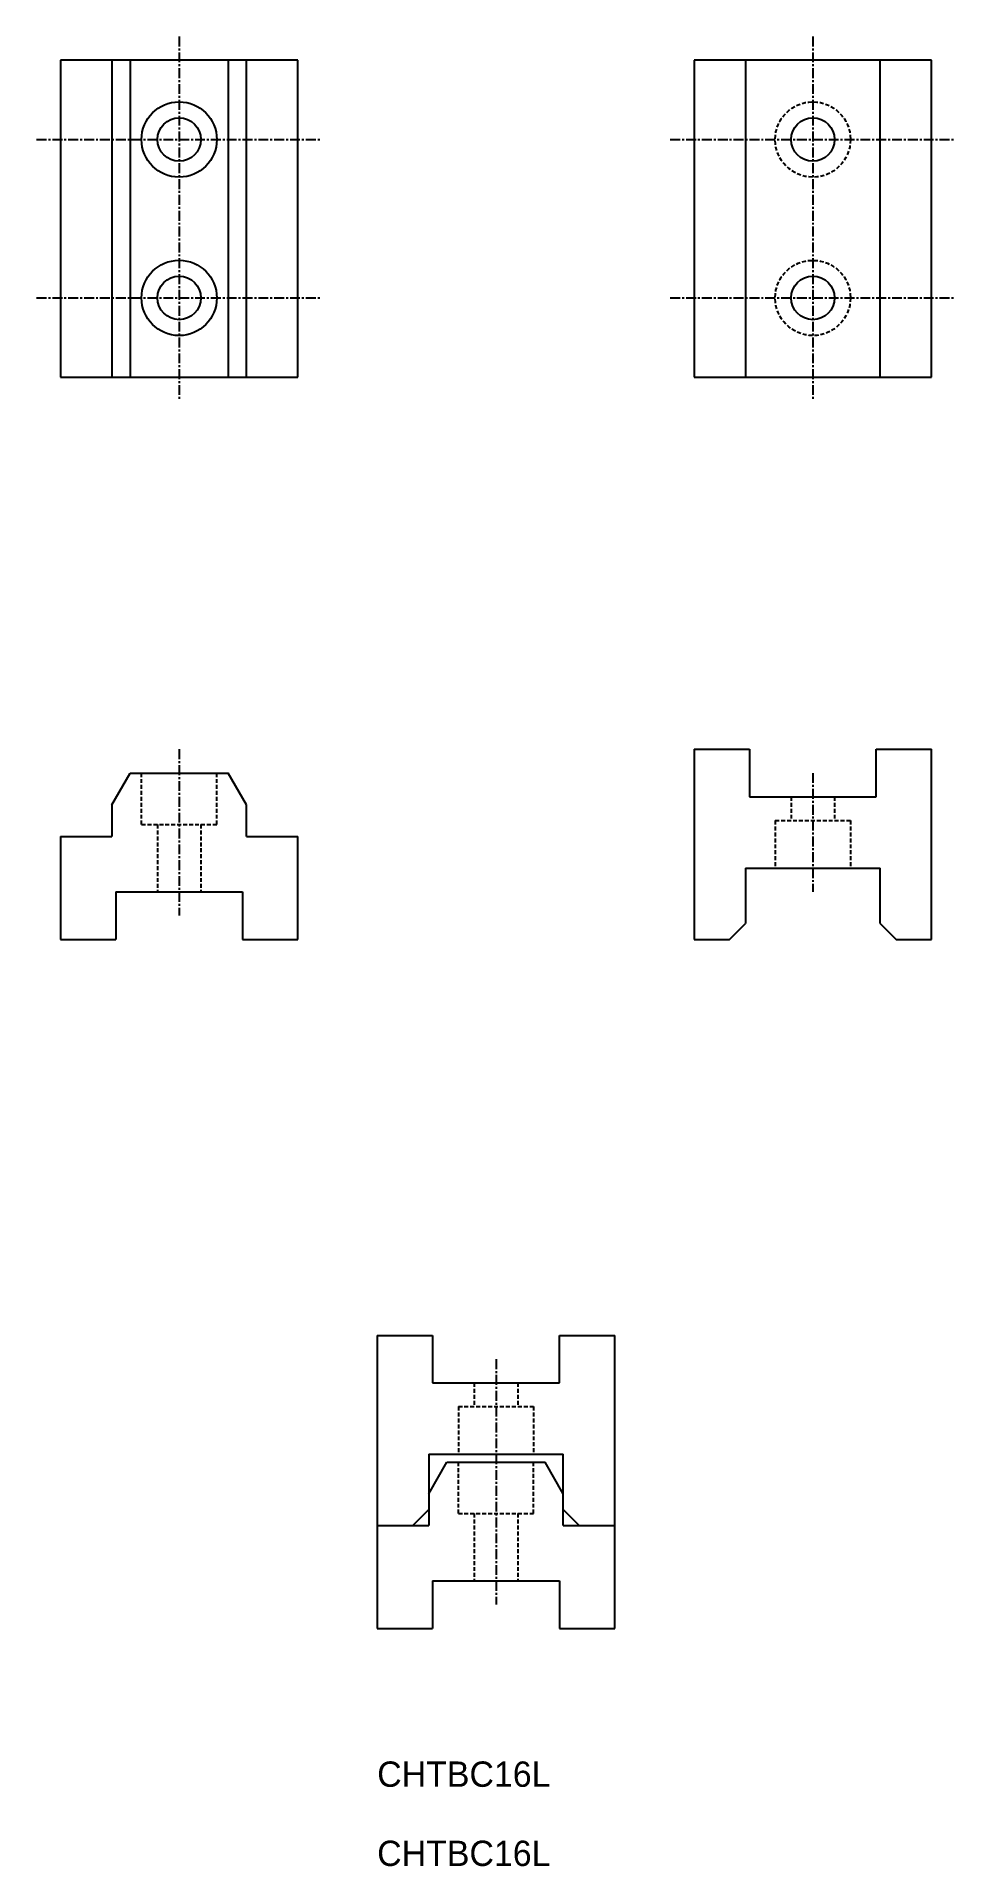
# Model space of a CAD drawing. Extents: x -5613 to -5497, y -907 to -676.
import ezdxf

# ---------------------------------------------------------------- set-up
doc = ezdxf.new("R2010")
doc.units = 0
doc.linetypes.add('CENTER', pattern=[2, 1.25, -0.25, 0.25, -0.25])
doc.linetypes.add('DASHED', pattern=[0.75, 0.5, -0.25])
doc.layers.get('0').update_dxf_attribs({"linetype": 'CONTINUOUS'})
doc.layers.add('CENTER', color=1, linetype='CENTER')

msp = doc.modelspace()

# ---------------------------------------------------------------- linework, layer by layer
at = {"color": 7, "linetype": 'CONTINUOUS'}
for p, q in [((-5610.12, -678.76), (-5610.12, -718.76)), ((-5580.12, -678.76), (-5610.12, -678.76)), ((-5603.62, -678.76), (-5603.62, -718.76)), ((-5601.31, -678.76), (-5601.31, -718.76)), ((-5588.93, -678.76), (-5588.93, -718.76)), ((-5586.62, -718.76), (-5586.62, -678.76)), ((-5580.12, -718.76), (-5580.12, -678.76)), ((-5530.12, -678.76), (-5530.12, -718.76)), ((-5500.12, -678.76), (-5530.12, -678.76)), ((-5523.62, -678.76), (-5523.62, -718.76)), ((-5506.62, -718.76), (-5506.62, -678.76)), ((-5500.12, -718.76), (-5500.12, -678.76)), ((-5530.12, -688.76), (-5530.12, -688.76)), ((-5530.12, -695.01), (-5530.12, -695.01)), ((-5530.12, -702.51), (-5530.12, -702.51)), ((-5530.12, -708.76), (-5530.12, -708.76)), ((-5610.12, -718.76), (-5580.12, -718.76)), ((-5530.12, -718.76), (-5500.12, -718.76)), ((-5530.12, -765.76), (-5530.12, -789.76)), ((-5530.12, -765.76), (-5523.12, -765.76)), ((-5523.12, -765.76), (-5523.12, -771.76)), ((-5507.12, -771.76), (-5507.12, -765.76)), ((-5507.12, -765.76), (-5500.12, -765.76)), ((-5500.12, -789.76), (-5500.12, -765.76)), ((-5603.62, -772.76), (-5601.31, -768.76)), ((-5601.31, -768.76), (-5588.93, -768.76)), ((-5586.62, -772.76), (-5588.93, -768.76)), ((-5603.62, -772.76), (-5603.62, -776.76)), ((-5586.62, -776.76), (-5586.62, -772.76)), ((-5523.12, -771.76), (-5507.12, -771.76)), ((-5610.12, -776.76), (-5610.12, -789.76)), ((-5610.12, -776.76), (-5603.62, -776.76)), ((-5586.62, -776.76), (-5580.12, -776.76)), ((-5580.12, -789.76), (-5580.12, -776.76)), ((-5523.62, -780.76), (-5523.62, -787.76)), ((-5523.62, -780.76), (-5506.62, -780.76)), ((-5506.62, -787.76), (-5506.62, -780.76)), ((-5603.12, -783.76), (-5587.12, -783.76)), ((-5603.12, -783.76), (-5603.12, -789.76)), ((-5587.12, -783.76), (-5587.12, -789.76)), ((-5525.62, -789.76), (-5523.62, -787.76)), ((-5506.62, -787.76), (-5504.62, -789.76)), ((-5610.12, -789.76), (-5603.12, -789.76)), ((-5587.12, -789.76), (-5580.12, -789.76)), ((-5530.12, -789.76), (-5525.62, -789.76)), ((-5504.62, -789.76), (-5500.12, -789.76)), ((-5570.12, -839.76), (-5563.12, -839.76)), ((-5570.12, -839.76), (-5570.12, -863.76)), ((-5563.12, -839.76), (-5563.12, -845.76)), ((-5547.12, -839.76), (-5540.12, -839.76)), ((-5547.12, -845.76), (-5547.12, -839.76)), ((-5540.12, -863.76), (-5540.12, -839.76)), ((-5563.12, -845.76), (-5547.12, -845.76)), ((-5563.62, -854.76), (-5546.62, -854.76)), ((-5563.62, -854.76), (-5563.62, -861.76)), ((-5546.62, -861.76), (-5546.62, -854.76)), ((-5563.62, -859.76), (-5561.31, -855.76)), ((-5561.31, -855.76), (-5548.93, -855.76)), ((-5546.62, -859.76), (-5548.93, -855.76)), ((-5565.62, -863.76), (-5563.62, -861.76)), ((-5563.62, -859.76), (-5563.62, -863.76)), ((-5546.62, -863.76), (-5546.62, -859.76)), ((-5546.62, -861.76), (-5544.62, -863.76)), ((-5570.12, -863.76), (-5563.62, -863.76)), ((-5570.12, -863.76), (-5570.12, -876.76)), ((-5570.12, -863.76), (-5565.62, -863.76)), ((-5546.62, -863.76), (-5540.12, -863.76)), ((-5544.62, -863.76), (-5540.12, -863.76)), ((-5540.12, -876.76), (-5540.12, -863.76)), ((-5563.12, -870.76), (-5563.12, -876.76)), ((-5563.12, -870.76), (-5547.12, -870.76)), ((-5547.12, -870.76), (-5547.12, -876.76)), ((-5570.12, -876.76), (-5563.12, -876.76)), ((-5547.12, -876.76), (-5540.12, -876.76))]:
    msp.add_line(p, q, dxfattribs=at)
at = {"color": 3, "linetype": 'DASHED'}
for p, q in [((-5599.87, -775.26), (-5599.87, -768.76)), ((-5590.37, -775.26), (-5590.37, -768.76)), ((-5517.87, -771.76), (-5517.87, -774.76)), ((-5512.37, -771.76), (-5512.37, -774.76)), ((-5599.87, -775.26), (-5590.37, -775.26)), ((-5597.87, -775.26), (-5597.87, -783.76)), ((-5592.37, -775.26), (-5592.37, -783.76)), ((-5519.87, -774.76), (-5510.37, -774.76)), ((-5519.87, -774.76), (-5519.87, -780.76)), ((-5510.37, -774.76), (-5510.37, -780.76)), ((-5557.87, -845.76), (-5557.87, -848.76)), ((-5552.37, -845.76), (-5552.37, -848.76)), ((-5559.87, -848.76), (-5559.87, -854.76)), ((-5559.87, -848.76), (-5550.37, -848.76)), ((-5550.37, -848.76), (-5550.37, -854.76)), ((-5559.87, -862.26), (-5559.87, -855.76)), ((-5550.37, -862.26), (-5550.37, -855.76)), ((-5559.87, -862.26), (-5550.37, -862.26)), ((-5557.87, -862.26), (-5557.87, -870.76)), ((-5552.37, -862.26), (-5552.37, -870.76))]:
    msp.add_line(p, q, dxfattribs=at)
at = {"color": 7, "linetype": 'CONTINUOUS'}
for centre, radius in [((-5595.12, -688.76), 4.75), ((-5595.12, -688.76), 2.75), ((-5515.12, -688.76), 2.75), ((-5595.12, -708.76), 4.75), ((-5595.12, -708.76), 2.75), ((-5515.12, -708.76), 2.75)]:
    msp.add_circle(centre, radius, dxfattribs=at)
at = {"color": 3, "linetype": 'DASHED'}
for centre in [(-5515.12, -688.76), (-5515.12, -708.76)]:
    msp.add_circle(centre, 4.75, dxfattribs=at)
at = {"layer": 'CENTER', "color": 1, "linetype": 'CENTER'}
for p, q in [((-5595.12, -675.76), (-5595.12, -721.76)), ((-5515.12, -675.76), (-5515.12, -721.76)), ((-5613.12, -688.76), (-5577.12, -688.76)), ((-5533.12, -688.76), (-5497.12, -688.76)), ((-5613.12, -708.76), (-5577.12, -708.76)), ((-5533.12, -708.76), (-5497.12, -708.76)), ((-5595.12, -765.76), (-5595.12, -786.76)), ((-5515.12, -768.76), (-5515.12, -783.76)), ((-5555.12, -842.76), (-5555.12, -873.76))]:
    msp.add_line(p, q, dxfattribs=at)

# ---------------------------------------------------------------- texts
at = {"color": 7, "linetype": 'CONTINUOUS'}
for p in [(-5570.12, -896.76), (-5570.12, -906.76)]:
    msp.add_text('CHTBC16L', height=3.2, dxfattribs=at).set_placement(p)

doc.saveas('drawing.dxf')
